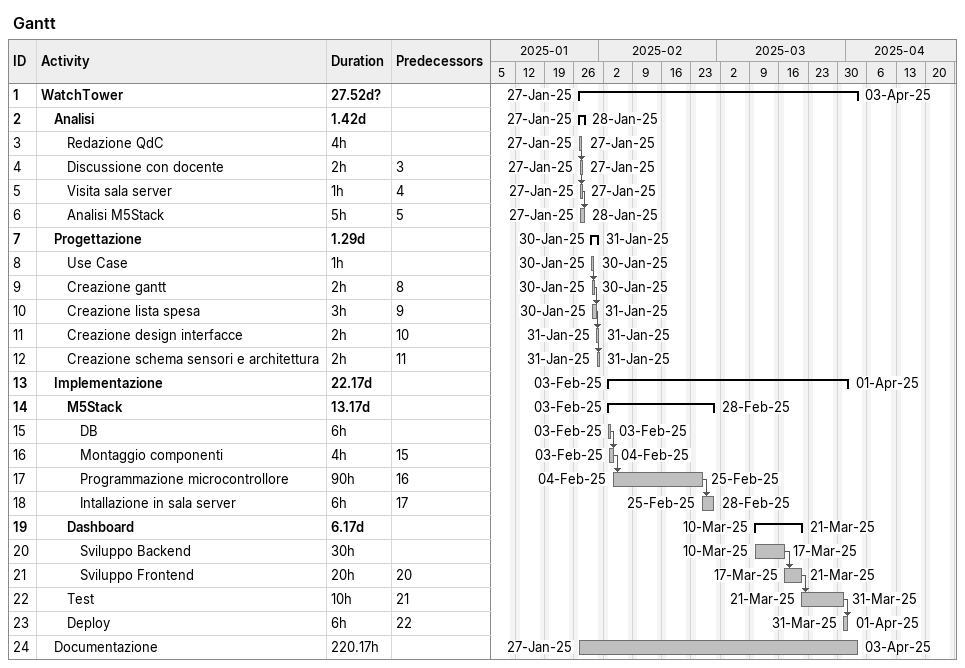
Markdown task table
Gantt

| ID | Level | Task | Duration | Start | Finish | Predecessors |
|---|---|---|---|---|---|---|
| 1 | 1 | **WatchTower** | 27.52d? | 2025-01-27 | 2025-04-03 |  |
| 2 | 2 | **Analisi** | 1.42d | 2025-01-27 | 2025-01-28 |  |
| 3 | 3 | Redazione QdC | 4h | 2025-01-27 | 2025-01-27 |  |
| 4 | 3 | Discussione con docente | 2h | 2025-01-27 | 2025-01-27 | 3 |
| 5 | 3 | Visita sala server | 1h | 2025-01-27 | 2025-01-27 | 4 |
| 6 | 3 | Analisi M5Stack | 5h | 2025-01-27 | 2025-01-28 | 5 |
| 7 | 2 | **Progettazione** | 1.29d | 2025-01-30 | 2025-01-31 |  |
| 8 | 3 | Use Case | 1h | 2025-01-30 | 2025-01-30 |  |
| 9 | 3 | Creazione gantt | 2h | 2025-01-30 | 2025-01-30 | 8 |
| 10 | 3 | Creazione lista spesa | 3h | 2025-01-30 | 2025-01-31 | 9 |
| 11 | 3 | Creazione design interfacce | 2h | 2025-01-31 | 2025-01-31 | 10 |
| 12 | 3 | Creazione schema sensori e architettura | 2h | 2025-01-31 | 2025-01-31 | 11 |
| 13 | 2 | **Implementazione** | 22.17d | 2025-02-03 | 2025-04-01 |  |
| 14 | 3 | **M5Stack** | 13.17d | 2025-02-03 | 2025-02-28 |  |
| 15 | 4 | DB | 6h | 2025-02-03 | 2025-02-03 |  |
| 16 | 4 | Montaggio componenti | 4h | 2025-02-03 | 2025-02-04 | 15 |
| 17 | 4 | Programmazione microcontrollore | 90h | 2025-02-04 | 2025-02-25 | 16 |
| 18 | 4 | Intallazione in sala server | 6h | 2025-02-25 | 2025-02-28 | 17 |
| 19 | 3 | **Dashboard** | 6.17d | 2025-03-10 | 2025-03-21 |  |
| 20 | 4 | Sviluppo Backend | 30h | 2025-03-10 | 2025-03-17 |  |
| 21 | 4 | Sviluppo Frontend | 20h | 2025-03-17 | 2025-03-21 | 20 |
| 22 | 3 | Test | 10h | 2025-03-21 | 2025-03-31 | 21 |
| 23 | 3 | Deploy | 6h | 2025-03-31 | 2025-04-01 | 22 |
| 24 | 2 | Documentazione | 220.17h | 2025-01-27 | 2025-04-03 |  |
